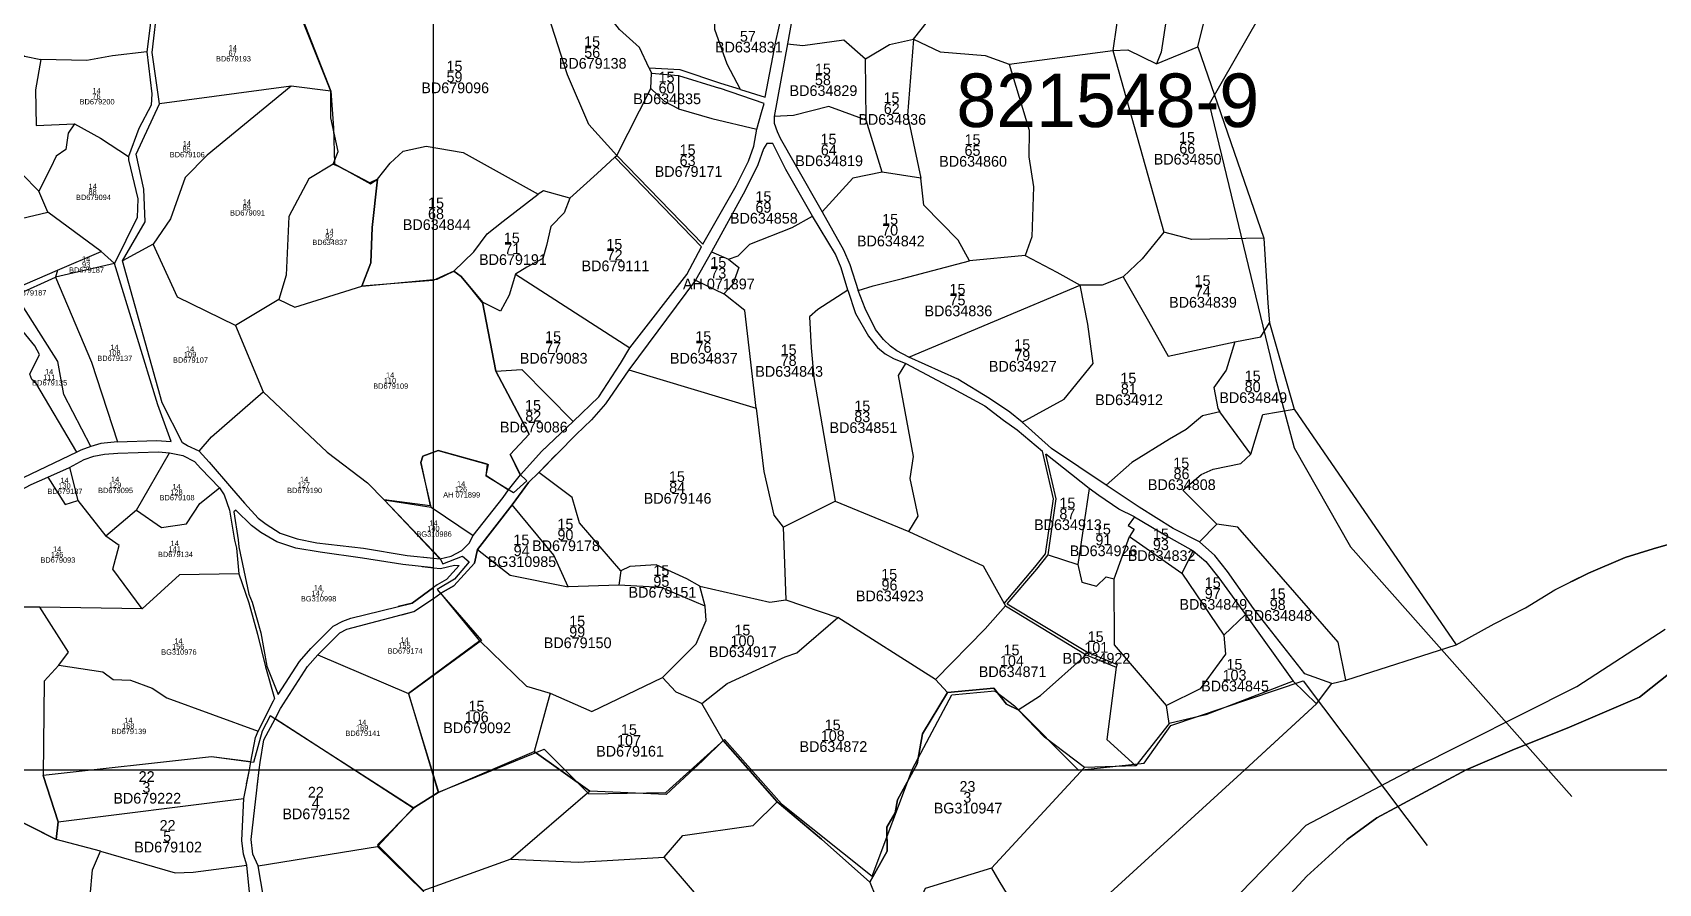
# Model space of a CAD drawing. Extents: x 547915 to 556085, y 1814738 to 1822008.
# Drawn here: x 549701 to 550914, y 1817915 to 1818551 of the extents above; entities that cross this region are included whole.
import ezdxf

# ---------------------------------------------------------------- set-up
doc = ezdxf.new("R2010")
doc.units = 0
for name, color, linetype in [('Level 10', 7, 'Continuous'), ('Level 20', 7, 'Continuous'), ('Level 23', 7, 'Continuous'), ('Level 32', 7, 'Continuous'), ('Level 34', 7, 'Continuous'), ('Level 40', 7, 'Continuous'), ('Level 54', 7, 'Continuous'), ('Level 55', 7, 'Continuous')]:
    doc.layers.add(name, color=color, linetype=linetype)

msp = doc.modelspace()

# ---------------------------------------------------------------- linework, layer by layer
at = {"layer": 'Level 10'}
for p, q in [((550358.3, 1818545.6), (550399, 1818597.1)), ((549923.4, 1818506.8), (549899, 1818567.9)), ((550429.7, 1818526.9), (550507.2, 1818537.1)), ((550507.2, 1818537.1), (550545.3, 1818401.5)), ((550539.7, 1818527.1), (550570.7, 1818539.9)), ((550570.7, 1818539.9), (550620, 1818397)), ((550323, 1818485.1), (550322.6, 1818530.9)), ((549893.8, 1818510.6), (549795.5, 1818497.4)), ((549923.4, 1818506.8), (549893.8, 1818510.6)), ((550162.3, 1818508.7), (550162.7, 1818520.2)), ((550183, 1818518.5), (550183, 1818493.5)), ((550137, 1818458.8), (550162.3, 1818508.7)), ((550334.9, 1818446.2), (550323, 1818485.1)), ((550363.9, 1818441.8), (550334.9, 1818446.2)), ((549712.3, 1818416.4), (549705.5, 1818432)), ((549752, 1818387), (549712.3, 1818416.4)), ((549790.9, 1818392.5), (549768, 1818380)), ((549762, 1818378), (549717.8, 1818367.9)), ((549719.5, 1818373.1), (549752, 1818387)), ((549752, 1818387), (549762, 1818378)), ((550207.5, 1818386.8), (550220.2, 1818381.4)), ((550441.7, 1818384.1), (550400.1, 1818380)), ((549688.4, 1818354.5), (549717.8, 1818367.9)), ((549719.5, 1818373.1), (549717.8, 1818367.9)), ((550061.2, 1818370.2), (550146.7, 1818315.1)), ((550195.7, 1818365.6), (550216.7, 1818355.5)), ((550355, 1818308.1), (550482.8, 1818361.8)), ((549884.5, 1818351.2), (549852.3, 1818331.8)), ((550036.6, 1818349.2), (550046.7, 1818297.7)), ((549852.3, 1818331.8), (549872.8, 1818282.3)), ((550624.1, 1818333.7), (550642.5, 1818269.4)), ((550146, 1818298.7), (550240.9, 1818270)), ((550610.2, 1818235.6), (550587, 1818267.2)), ((550642.5, 1818269.4), (550763.5, 1818093.3)), ((549778.3, 1818193.8), (549803.1, 1818236.6)), ((549728.4, 1818225.8), (549734.5, 1818201.2)), ((550489.4, 1818210), (550481.1, 1818153.4)), ((549734.5, 1818201.2), (549755.5, 1818174.5)), ((550004.9, 1818157.5), (549963.2, 1818201.6)), ((549963.2, 1818201.6), (549998.4, 1818196.2)), ((549998.4, 1818196.2), (550029.8, 1818174.9)), ((550261.1, 1818181.1), (550299.8, 1818200.6)), ((550299.8, 1818200.6), (550355, 1818177.9)), ((549778.3, 1818193.8), (549755.5, 1818174.5)), ((550584.8, 1818183.3), (550571.8, 1818170.2)), ((550261.1, 1818181.1), (550263.2, 1818126.8)), ((550508.2, 1818142.6), (550519.6, 1818174.3)), ((550519.6, 1818174.3), (550558.6, 1818146.8)), ((550458.9, 1818160.4), (550481.1, 1818153.4)), ((550567.2, 1818163.5), (550558.6, 1818146.8)), ((550139.8, 1818148.6), (550138.3, 1818137.8)), ((550558.6, 1818146.8), (550590, 1818100.4)), ((550138.3, 1818137.8), (550100.6, 1818136.7)), ((550202.9, 1818122.1), (550198.9, 1818137.2)), ((549706.1, 1818121.5), (549680, 1818121.4)), ((549782.7, 1818120.1), (549706.1, 1818121.5)), ((550034.7, 1818096.3), (550005.6, 1818131.8)), ((550263.2, 1818126.8), (550302, 1818113.8)), ((550374.9, 1818067.4), (550302, 1818113.8)), ((550590, 1818100.4), (550606.3, 1818116)), ((549913.7, 1818085.9), (549981.5, 1818056.9)), ((550374.9, 1818067.4), (550383.7, 1818057.6)), ((550087.1, 1818057.1), (550075.3, 1818013.5)), ((550216.2, 1818021.8), (550200.4, 1818049.5)), ((550549.2, 1818034.6), (550547.3, 1818047.9)), ((550549.2, 1818034.6), (550524.3, 1818003)), ((550416.6, 1817926.5), (550486.1, 1818001.6)), ((549720, 1817961), (549708.8, 1817995.8)), ((549720, 1817961), (549858.5, 1817978.6)), ((550116.7, 1817984), (550057.8, 1817933.1)), ((549667.1, 1817973.8), (549718.4, 1817948)), ((549718.4, 1817948), (549720, 1817961)), ((549718.4, 1817948), (549720, 1817961)), ((549751.6, 1817939.2), (549718.4, 1817948)), ((549869.1, 1817928.2), (549958.2, 1817942.7)), ((549992.2, 1817909.6), (549958.2, 1817942.7)), ((550057.8, 1817933.1), (549992.2, 1817909.6))]:
    msp.add_line(p, q, dxfattribs=at)
for points in [[(550504.6, 1818637.6), (550512, 1818624.5), (550508.6, 1818596), (550501.8, 1818577.1), (550509.3, 1818561.4), (550509.8, 1818556.2), (550507.2, 1818537.1)], [(549958.3, 1818441), (549952.6, 1818438.4), (549929, 1818450.9), (549925.2, 1818452.4), (549928.8, 1818461.7), (549923.4, 1818487), (549923.4, 1818506.8), (549899, 1818567.9), (549978.4, 1818582.3), (549959.2, 1818607.4)], [(550137, 1818458.8), (550116, 1818482), (550100, 1818519), (550086, 1818563), (550061, 1818600)], [(550568.7, 1818602.5), (550556.2, 1818595.8), (550552.3, 1818594.6), (550543.3, 1818536), (550539.7, 1818527.1)], [(550570.7, 1818539.9), (550575.9, 1818561.2), (550570.8, 1818573.4), (550578.8, 1818593.1), (550568.7, 1818602.5)], [(550229.3, 1818508), (550219.2, 1818527), (550210.1, 1818552.8), (550209.8, 1818591.9)], [(550161, 1818524.1), (550153.8, 1818539.4), (550138.8, 1818552.9), (550117.5, 1818580.4)], [(549666.7, 1818552.1), (549694.8, 1818532.9), (549706.9, 1818530.5)], [(549786, 1818536.2), (549760.4, 1818533.1), (549741.4, 1818529.7), (549706.9, 1818530.5)], [(550264.3, 1818542.1), (550275.8, 1818540.9), (550306.5, 1818545.1), (550322.6, 1818530.9)], [(550322.6, 1818530.9), (550340.4, 1818541.7), (550358.3, 1818545.6)], [(550358.3, 1818545.6), (550353.9, 1818489), (550363.9, 1818441.8)], [(550358.3, 1818545.6), (550378.4, 1818536.3), (550411.8, 1818533.4), (550429.7, 1818526.9)], [(550507.2, 1818537.1), (550518.4, 1818537.6), (550539.7, 1818527.1)], [(549706.9, 1818530.5), (549702.9, 1818507.8), (549703.4, 1818481.2), (549732.2, 1818482.4)], [(550429.7, 1818526.9), (550444.8, 1818477.8), (550444.5, 1818457.7), (550447.9, 1818435.3), (550446.6, 1818397.9), (550441.7, 1818384.1)], [(549893.8, 1818510.6), (549831.2, 1818459), (549814.7, 1818442.3), (549803.7, 1818411.5), (549790.9, 1818392.5)], [(549925.2, 1818452.4), (549928.8, 1818461.7), (549923.4, 1818487), (549923.4, 1818506.8)], [(550183, 1818493.5), (550172.4, 1818499.2), (550162.3, 1818508.7)], [(550183, 1818493.5), (550207.8, 1818486.4), (550241.5, 1818478.5)], [(550323, 1818485.1), (550295.1, 1818495.4), (550268.7, 1818488.7), (550254.3, 1818488)], [(549732.2, 1818482.4), (549727.3, 1818475.4), (549725.7, 1818463.3), (549718.4, 1818458.3), (549714.1, 1818449.4), (549705.5, 1818432)], [(549732.2, 1818482.4), (549751.4, 1818471.6), (549772.4, 1818458.1)], [(549666.2, 1818468.3), (549667.2, 1818463.4), (549676.6, 1818453.9), (549692.7, 1818445), (549705.5, 1818432)], [(549958.3, 1818441), (549967.6, 1818453), (549977.5, 1818462.1), (549994.7, 1818465.8), (550022.2, 1818461), (550078.2, 1818430)], [(549925.2, 1818452.4), (549907, 1818441.3), (549892.2, 1818413.3), (549890.1, 1818369.3), (549884.5, 1818351.2)], [(549925.2, 1818452.4), (549929, 1818450.9), (549952.6, 1818438.4), (549958.3, 1818441), (549954.3, 1818405.1), (549953.4, 1818378.6), (549946.5, 1818361.2)], [(550101.8, 1818426.9), (550122.2, 1818445.2), (550135.5, 1818457.5)], [(550015.2, 1818372.3), (549999.9, 1818365.4), (549977.4, 1818363.7), (549946.5, 1818361.2), (549953.4, 1818378.6), (549954.3, 1818405.1), (549958.3, 1818441)], [(550334.9, 1818446.2), (550313.2, 1818441.8), (550290.1, 1818416.7)], [(550400.1, 1818380), (550391.7, 1818395.5), (550366.2, 1818421.7), (550363.9, 1818441.8)], [(550015.2, 1818372.3), (550030.2, 1818386.9), (550040.2, 1818400.2), (550052.1, 1818409.7), (550078.2, 1818430)], [(550101.8, 1818426.9), (550097.6, 1818415.9), (550087.6, 1818405.8), (550084.5, 1818391.5), (550081.7, 1818381.9), (550069.8, 1818375.4), (550061.2, 1818370.2)], [(550101.8, 1818426.9), (550082.3, 1818432.4), (550078.2, 1818430)], [(549595, 1818396), (549657.4, 1818403.4), (549712.3, 1818416.4)], [(550220.2, 1818381.4), (550227.5, 1818383.7), (550236.1, 1818392.6), (550267.7, 1818404.9), (550282.9, 1818413.4)], [(550545.3, 1818401.5), (550529, 1818381.7), (550514.9, 1818368.2)], [(550620, 1818397), (550566.1, 1818395.9), (550545.3, 1818401.5)], [(549852.3, 1818331.8), (549809, 1818353), (549790.9, 1818392.5)], [(550620, 1818397), (550622.8, 1818348.4), (550624.1, 1818333.7)], [(550220.2, 1818381.4), (550227.9, 1818375.2), (550223.6, 1818362.7), (550216.7, 1818355.5)], [(550317.1, 1818358), (550328.3, 1818361.4), (550350.2, 1818367), (550400.1, 1818380)], [(550441.7, 1818384.1), (550465.4, 1818371.7), (550482.8, 1818361.8)], [(549678.3, 1818348.4), (549687.7, 1818359.4), (549719.5, 1818373.1)], [(549717.8, 1818367.9), (549744.7, 1818304.4), (549764.2, 1818244.8)], [(550064.9, 1818220.2), (550057.3, 1818235.5), (550071.4, 1818250.5), (550046.7, 1818297.7), (550036.6, 1818349.2), (550020.8, 1818368.5), (550015.2, 1818372.3), (549999.9, 1818365.4), (549977.4, 1818363.7), (549946.5, 1818361.2)], [(550015.2, 1818372.3), (550020.8, 1818368.5), (550036.6, 1818349.2)], [(550061.2, 1818370.2), (550056.6, 1818354.4), (550050.2, 1818342.4), (550036.6, 1818349.2)], [(550514.9, 1818368.2), (550499.3, 1818362), (550482.8, 1818361.8)], [(550514.9, 1818368.2), (550533.7, 1818334.9), (550548.6, 1818308.8), (550598.2, 1818319.6)], [(549744.4, 1818241.5), (549724.2, 1818280.3), (549719.7, 1818305), (549688.4, 1818354.5)], [(549884.5, 1818351.2), (549896.6, 1818345.5), (549946.5, 1818361.2)], [(550240.9, 1818270), (550232.4, 1818343), (550216.7, 1818355.5)], [(550309.4, 1818358.1), (550287, 1818343.8), (550280.8, 1818338.2), (550282, 1818315), (550284, 1818293), (550299.8, 1818200.6)], [(550439.4, 1818259.5), (550470.8, 1818276.8), (550492.4, 1818303.4), (550488.4, 1818332.7), (550482.8, 1818361.8)], [(549733.8, 1818237.2), (549703.2, 1818288.9), (549700.3, 1818291.5), (549698.7, 1818295.5), (549705.9, 1818310.1), (549702.5, 1818316.7), (549680.2, 1818344.1)], [(550598.2, 1818319.6), (550617.7, 1818323.2), (550624.1, 1818333.7)], [(550598.2, 1818319.6), (550591.9, 1818298.4), (550582.5, 1818285.5), (550585.5, 1818269.9), (550587, 1818267.2)], [(550355, 1818177.9), (550361.8, 1818189.4), (550355.9, 1818217.6), (550358.3, 1818233.9), (550347.1, 1818294.5), (550352.7, 1818303.4)], [(550046.7, 1818297.7), (550065.9, 1818299), (550104.3, 1818260.1)], [(550046.7, 1818297.7), (550071.4, 1818250.5), (550057.3, 1818235.5), (550064.9, 1818220.2)], [(549825.1, 1818237.9), (549834.3, 1818248.7), (549872.8, 1818282.3)], [(549872.8, 1818282.3), (549920.8, 1818237.1), (549950.7, 1818214.3), (549963.2, 1818201.6)], [(550240.9, 1818270), (550246.6, 1818222.7), (550254, 1818190.1), (550261.1, 1818181.1)], [(550587, 1818267.2), (550574, 1818264.3), (550561.8, 1818254.2), (550549.6, 1818246.9), (550521.3, 1818229.4), (550502.2, 1818212.5)], [(550610.2, 1818235.6), (550619.2, 1818265.3), (550642.5, 1818269.4)], [(549998.4, 1818196.2), (549990.5, 1818229.5), (549992.1, 1818234.1), (550003.5, 1818238.3), (550040.8, 1818228), (550039.2, 1818219.9), (550056, 1818209.1)], [(550584.8, 1818183.3), (550559.5, 1818208.8), (550573.2, 1818220.6), (550582.2, 1818224.4), (550602.8, 1818228.8), (550610.2, 1818235.6)], [(549712.1, 1818218.6), (549725, 1818198.1), (549734.5, 1818201.2)], [(550139.8, 1818148.6), (550109.1, 1818184.4), (550103.5, 1818203.2), (550078.6, 1818222.1)], [(549778.3, 1818193.8), (549797, 1818180.9), (549815.8, 1818183.7), (549825.6, 1818198.9), (549840.3, 1818210.5)], [(550100.6, 1818136.7), (550089.8, 1818160.2), (550058.7, 1818197.9)], [(550523.3, 1818189), (550518.6, 1818182.4), (550523.1, 1818179.6), (550519.6, 1818174.3)], [(550681.2, 1818067), (550675.4, 1818095.3), (550600.6, 1818181.2), (550584.8, 1818183.3)], [(549782.7, 1818120.1), (549760.8, 1818149.9), (549765.5, 1818167.5), (549755.5, 1818174.5)], [(550355, 1818177.9), (550410.3, 1818152.4), (550426, 1818124.2)], [(550032.9, 1818164.6), (550057.2, 1818145.3), (550100.6, 1818136.7)], [(549854.7, 1818146.4), (549810.5, 1818145.5), (549782.7, 1818120.1)], [(550198.9, 1818137.2), (550189.3, 1818142.6), (550166.3, 1818153), (550146.6, 1818151.8), (550139.8, 1818148.6)], [(550481.1, 1818153.4), (550484.1, 1818140), (550495.1, 1818137.2), (550502.1, 1818144), (550508.2, 1818142.6)], [(550202.9, 1818122.1), (550169.9, 1818136.2), (550138.3, 1818137.8)], [(550198.9, 1818137.2), (550251.2, 1818125.1), (550263.2, 1818126.8)], [(550547.3, 1818047.9), (550508.5, 1818093.2), (550508.2, 1818142.6)], [(549720.4, 1818078.1), (549727.6, 1818087.9), (549706.1, 1818121.5)], [(549981.5, 1818056.9), (550034.7, 1818096.3), (550005.6, 1818131.8)], [(550171.1, 1818069), (550196.1, 1818093.9), (550203.6, 1818111.4), (550202.9, 1818122.1)], [(550427, 1818122.3), (550411.9, 1818105.2), (550374.9, 1818067.4)], [(550200.4, 1818049.5), (550219.4, 1818064.4), (550262.5, 1818084.4), (550271.4, 1818087.4), (550302, 1818113.8)], [(550590, 1818100.4), (550591.4, 1818086.2), (550572.4, 1818060.3), (550547.3, 1818047.9)], [(550034.7, 1818096.3), (549981.5, 1818056.9), (550003.5, 1817983.1), (550075.3, 1818013.5)], [(550034.7, 1818096.3), (550069.6, 1818062.4), (550087.1, 1818057.1)], [(550436.4, 1818044.7), (550453.2, 1818055.5), (550487.3, 1818085.9)], [(549720.4, 1818078.1), (549709.4, 1818066.1), (549708.8, 1817995.8)], [(549720.4, 1818078.1), (549753.2, 1818073.2), (549761, 1818067.4), (549773.9, 1818066.9), (549790.1, 1818061), (549800.9, 1818053.6), (549869.1, 1818028.7)], [(550509.7, 1818076.7), (550502.8, 1818022.5), (550524.3, 1818003)], [(550087.1, 1818057.1), (550118.2, 1818043.4), (550171.1, 1818069)], [(550171.1, 1818069), (550181, 1818058.1), (550195.8, 1818051.6), (550200.4, 1818049.5)], [(550486.1, 1818001.6), (550456.1, 1818024.4), (550436.4, 1818044.7), (550427.8, 1818048.9), (550418.4, 1818060.9), (550383.7, 1818057.6), (550365.2, 1818026.8), (550361, 1818004.5), (550346.4, 1817977.6), (550344.8, 1817967.8), (550338.6, 1817957.2), (550338.8, 1817939.2), (550325.9, 1817916.1)], [(550383.7, 1818057.6), (550418.4, 1818060.9), (550427.8, 1818048.9), (550436.4, 1818044.7)], [(550641.8, 1818066.2), (550576.6, 1818041.1), (550549.2, 1818034.6), (550524.3, 1818003), (550486.1, 1818001.6)], [(550641.8, 1818066.2), (550576.6, 1818041.1), (550549.2, 1818034.6)], [(549981.5, 1818056.9), (550003.5, 1817983.1), (549985, 1817971.2), (549881.9, 1818038.1)], [(550216.2, 1818021.8), (550256.5, 1817976.1), (550289.8, 1817948.1), (550325.9, 1817916.1), (550338.8, 1817939.2), (550338.6, 1817957.2), (550344.8, 1817967.8), (550346.4, 1817977.6), (550361, 1818004.5), (550365.2, 1818026.8), (550383.7, 1818057.6)], [(549958.2, 1817942.7), (549985, 1817971.2), (549881.9, 1818038.1)], [(550524.3, 1818003), (550486.1, 1818001.6), (550456.1, 1818024.4), (550436.4, 1818044.7)], [(549992.2, 1817909.6), (549958.2, 1817942.7), (549985, 1817971.2), (550003.5, 1817983.1), (550075.3, 1818013.5), (550116.7, 1817984)], [(550216.2, 1818021.8), (550201, 1818007), (550173.8, 1817981.5), (550116.7, 1817984), (550075.3, 1818013.5)], [(550256.5, 1817976.1), (550216.2, 1818021.8), (550201, 1818007), (550173.8, 1817981.5), (550116.7, 1817984)], [(549863.8, 1818005.8), (549834.4, 1818009.5), (549708.8, 1817995.8)], [(549863.8, 1818005.8), (549834.4, 1818009.5), (549708.8, 1817995.8), (549720, 1817961)], [(550172.2, 1817934.7), (550186.2, 1817950.8), (550238.8, 1817958.4), (550256.5, 1817976.1)], [(550325.9, 1817916.1), (550289.8, 1817948.1), (550256.5, 1817976.1)], [(549620.8, 1817945.9), (549667.1, 1817973.8), (549718.4, 1817948)], [(549755.7, 1817839.5), (549750.8, 1817840.4), (549754.5, 1817883.7), (549743.9, 1817905.7), (549745.4, 1817925.1), (549751.6, 1817939.2)], [(549751.6, 1817939.2), (549807.3, 1817923.1), (549820.7, 1817923.5), (549860.7, 1817928.7)], [(550057.8, 1817933.1), (550108.3, 1817931), (550172.2, 1817934.7)], [(550232.3, 1817856.3), (550214.6, 1817885.3), (550172.2, 1817934.7)], [(550325.9, 1817916.1), (550334.2, 1817895), (550340.9, 1817885.1)], [(550416.6, 1817926.5), (550367, 1817911.3), (550358.2, 1817891.1), (550340.9, 1817885.1)], [(550416.6, 1817926.5), (550422, 1817917), (550433.9, 1817897.9), (550413.6, 1817838.4)]]:
    msp.add_lwpolyline(points, dxfattribs=at)
at = {"layer": 'Level 23'}
for p, q in [((550264.3, 1818542.1), (550254.3, 1818488)), ((550161, 1818524.1), (550162.7, 1818520.2)), ((550162.7, 1818520.2), (550183, 1818518.5)), ((550183, 1818518.5), (550213.6, 1818509)), ((550135.5, 1818457.5), (550137, 1818458.8)), ((550200.1, 1818390.6), (550135.5, 1818457.5)), ((550201.1, 1818392.5), (550137, 1818458.8)), ((550207.5, 1818386.8), (550195.7, 1818365.6)), ((550195.7, 1818365.6), (550146, 1818298.7)), ((550104.3, 1818260.1), (550123.6, 1818278.4)), ((549733.8, 1818237.2), (549688, 1818215.3)), ((550091.5, 1818235.1), (550078.6, 1818222.1)), ((550489.4, 1818210), (550457.2, 1818235.8)), ((549712.1, 1818218.6), (549728.4, 1818225.8)), ((550056, 1818209.1), (550064.9, 1818220.2)), ((550056, 1818209.1), (550064.9, 1818220.2)), ((550078.6, 1818222.1), (550071.1, 1818214.4)), ((550078.6, 1818222.1), (550071.1, 1818214.4)), ((550071.1, 1818214.4), (550058.7, 1818197.9)), ((550058.7, 1818197.9), (550032.9, 1818164.6)), ((549992.8, 1818158.7), (550000, 1818158)), ((550000, 1818158), (550004.9, 1818157.5)), ((550000, 1818158), (550004.9, 1818157.5)), ((549991.7, 1818151.8), (550000, 1818150.9)), ((550000, 1818128), (550005.6, 1818131.8)), ((550000, 1818128), (550005.6, 1818131.8)), ((550426, 1818124.2), (550427, 1818122.3)), ((550427, 1818122.3), (550487.3, 1818085.9)), ((550428.3, 1818123.9), (550488.2, 1818087.7)), ((550606.3, 1818116), (550641.8, 1818066.2)), ((550487.3, 1818085.9), (550509.7, 1818076.7)), ((550635, 1818075.7), (550641.8, 1818066.2)), ((550641.8, 1818066.2), (550659.3, 1818049.1)), ((550641.8, 1818066.2), (550659.3, 1818049.1)), ((550659.3, 1818049.1), (550670.7, 1818064.5)), ((549858.5, 1817978.6), (549862.7, 1818000)), ((549860.6, 1817989.4), (549862.7, 1818000)), ((549862.7, 1818000), (549863.8, 1818005.8)), ((549862.7, 1818000), (549863.8, 1818005.8)), ((549868.5, 1817987.3), (549870, 1818000)), ((549870, 1818000), (549870.6, 1818005.3)), ((549870, 1818000), (549870.6, 1818005.3)), ((549865.4, 1817883.2), (549860.7, 1817928.7))]:
    msp.add_line(p, q, dxfattribs=at)
for points in [[(550275.2, 1818606.9), (550269.9, 1818573), (550267.9, 1818561.6), (550264.3, 1818542.1)], [(549792.8, 1818598.8), (549791.2, 1818599.4), (549793.4, 1818589.4), (549792.1, 1818579.9), (549790.9, 1818573.8), (549786, 1818536.2)], [(549795.5, 1818497.4), (549790.1, 1818535.7), (549794.2, 1818572)], [(550229.3, 1818508), (550247.7, 1818502.4), (550255.7, 1818544), (550260.2, 1818563.7), (550262.1, 1818574.8)], [(549786, 1818536.2), (549789.8, 1818504.7), (549789.2, 1818496.4), (549780.2, 1818479), (549772.4, 1818458.1)], [(550229.3, 1818508), (550214.5, 1818512.6), (550184.1, 1818522.8), (550161, 1818524.1)], [(550241.5, 1818478.5), (550245, 1818490.8), (550246.8, 1818497.5), (550213.6, 1818509)], [(549768, 1818380), (549784.9, 1818409.2), (549783.9, 1818433.7), (549778.2, 1818459.8), (549795.5, 1818497.4)], [(550254.3, 1818488), (550254.3, 1818483), (550256.5, 1818476.8), (550258.8, 1818471.6), (550270, 1818452.1), (550290.1, 1818416.7)], [(550201.1, 1818392.5), (550226, 1818436.2), (550235.2, 1818454.6), (550239.3, 1818465.8), (550241.5, 1818478.5)], [(550282.9, 1818413.4), (550263, 1818448.2), (550253.3, 1818467.7), (550249, 1818467.8), (550246.4, 1818463.8), (550242.1, 1818451.7), (550232.7, 1818432.5), (550207.5, 1818386.8)], [(549772.4, 1818458.1), (549772.3, 1818455.4), (549779.3, 1818426.5), (549778.8, 1818412.5), (549762, 1818378)], [(550309.4, 1818358.1), (550304.4, 1818374.8), (550300.2, 1818385), (550282.9, 1818413.4)], [(550290.1, 1818416.7), (550306.1, 1818388.2), (550310.9, 1818377.4), (550317.1, 1818358)], [(550146.7, 1818315.1), (550189.2, 1818369.9), (550200.1, 1818390.6)], [(549764.2, 1818244.8), (549793.3, 1818245.9), (549804.3, 1818245.2), (549794.2, 1818272.5), (549762, 1818378)], [(549825.1, 1818237.9), (549816.5, 1818241.9), (549812.6, 1818244.2), (549797.6, 1818273.9), (549768, 1818380)], [(550309.4, 1818358.1), (550315.1, 1818340.7), (550324.8, 1818323.9), (550331.5, 1818315.3), (550337.3, 1818310.6), (550343.5, 1818307.1), (550352.7, 1818303.4)], [(550355, 1818308.1), (550346, 1818312.9), (550341.1, 1818316.4), (550336.1, 1818321.4), (550329.9, 1818328.9), (550322.4, 1818344.4), (550317.1, 1818358)], [(550123.6, 1818278.4), (550139.7, 1818303.4), (550146.7, 1818315.1)], [(550352.7, 1818303.4), (550387.7, 1818284.8), (550411.6, 1818271.9), (550425.6, 1818261), (550435.7, 1818253.8), (550454.7, 1818237.9)], [(550439.4, 1818259.5), (550430.3, 1818267), (550415, 1818277.3), (550391.6, 1818291.6), (550355, 1818308.1)], [(550146, 1818298.7), (550128.4, 1818273.2), (550118.1, 1818261.3), (550106.5, 1818250.3), (550078.6, 1818222.1)], [(550064.9, 1818220.2), (550080.9, 1818238), (550104.3, 1818260.1)], [(550502.2, 1818212.5), (550461.3, 1818239.9), (550439.4, 1818259.5)], [(549764.2, 1818244.8), (549751.8, 1818243.7), (549744.4, 1818241.5)], [(549728.4, 1818225.8), (549739.2, 1818231.6), (549746.5, 1818234.3), (549754.4, 1818235.8), (549764.5, 1818236.4), (549794.8, 1818237.4), (549803.1, 1818236.6)], [(549744.4, 1818241.5), (549736.7, 1818238.6), (549733.8, 1818237.2)], [(549803.1, 1818236.6), (549812.9, 1818234.6), (549821.6, 1818230.2), (549826.4, 1818225.1), (549840.3, 1818210.5)], [(549825.1, 1818237.9), (549832.6, 1818229.8), (549849.3, 1818210.3), (549859.1, 1818199), (549869.2, 1818187.8), (549875.1, 1818183.4), (549885.5, 1818176.6), (549898.2, 1818172.4), (549912.9, 1818169.5), (549947.7, 1818165.4), (549980.3, 1818160), (550000, 1818158)], [(550064.9, 1818220.2), (550080.9, 1818238), (550084.9, 1818241.7)], [(550457, 1818161.2), (550462.8, 1818202.2), (550454.7, 1818237.9)], [(550458.9, 1818160.4), (550464.8, 1818202.3), (550457.2, 1818235.8)], [(549676.9, 1818201.7), (549690.8, 1818208.4), (549699.8, 1818213.1), (549712.1, 1818218.6)], [(549840.3, 1818210.5), (549843.9, 1818205.4), (549847.7, 1818193.8), (549851.4, 1818171.5), (549852.9, 1818165.5), (549854.7, 1818146.4)], [(550005.6, 1818131.8), (550015.2, 1818137.4), (550030.6, 1818154.2), (550032.9, 1818164.6), (550058.7, 1818197.9), (550071.1, 1818214.4)], [(550029.8, 1818174.9), (550052.2, 1818203.2), (550056, 1818209.1)], [(550029.8, 1818174.9), (550052.2, 1818203.2), (550056, 1818209.1)], [(550523.3, 1818189), (550511.7, 1818194.7), (550496.8, 1818204.7), (550489.4, 1818210)], [(550571.8, 1818170.2), (550552.3, 1818180.2), (550526.9, 1818196.2), (550502.2, 1818212.5)], [(550000, 1818150.9), (549977.1, 1818153.3), (549947.1, 1818157.9), (549915.5, 1818162.6), (549897.4, 1818165.4), (549883.1, 1818170.1), (549871.1, 1818177.2), (549864.1, 1818182.5), (549852.5, 1818193.8), (549851, 1818192.7), (549854.3, 1818171.8), (549854.7, 1818166.5), (549862.1, 1818131.2), (549864.6, 1818125.1), (549871.2, 1818102.2), (549875.7, 1818077.4), (549884.2, 1818056.3), (549900.1, 1818080.9), (549908.6, 1818090.6), (549925.2, 1818107.2), (549932.4, 1818111), (549938.4, 1818113.2), (549984.2, 1818124.5), (550000, 1818136.2)], [(550523.3, 1818189), (550548.9, 1818173.7), (550567.2, 1818163.5)], [(550004.9, 1818157.5), (550013.3, 1818159.6), (550021.3, 1818163.8), (550026.7, 1818169.1), (550029.8, 1818174.9)], [(550004.9, 1818157.5), (550013.3, 1818159.6), (550021.3, 1818163.8), (550026.7, 1818169.1), (550029.8, 1818174.9)], [(550670.7, 1818064.5), (550650.6, 1818071.7), (550612.1, 1818120.4), (550592.8, 1818148.1), (550583.3, 1818160.1), (550571.8, 1818170.2)], [(550032.9, 1818164.6), (550030.6, 1818154.2), (550015.2, 1818137.4), (550005.6, 1818131.8)], [(550426, 1818124.2), (550448.9, 1818151.2), (550457, 1818161.2)], [(550428.3, 1818123.9), (550450.5, 1818149.9), (550458.9, 1818160.4)], [(550567.2, 1818163.5), (550576.7, 1818155.5), (550586.3, 1818143.3), (550606.3, 1818116)], [(549854.7, 1818146.4), (549862.2, 1818124.7), (549868.7, 1818101.2), (549874.7, 1818076.9), (549881.4, 1818053.1), (549869.1, 1818028.7)], [(550000, 1818150.9), (550005.4, 1818150.3), (550015.7, 1818152.7), (550019.3, 1818152.5), (550009.7, 1818142), (550002.8, 1818138.2), (550000, 1818136.2)], [(550000, 1818150.9), (550005.4, 1818150.3), (550015.7, 1818152.7), (550019.3, 1818152.5), (550009.7, 1818142), (550002.8, 1818138.2), (550000, 1818136.2)], [(550000, 1818136.2), (549984.2, 1818124.5), (549973.8, 1818122)], [(549913.7, 1818085.9), (549930.2, 1818102.3), (549935.4, 1818105.1), (549985.4, 1818118.1), (550000, 1818128)], [(549976.5, 1818115.8), (549985.4, 1818118.1), (550000, 1818128)], [(549881.9, 1818038.1), (549885.9, 1818045.6), (549906, 1818077.2), (549913.7, 1818085.9)], [(550488.2, 1818087.7), (550510.4, 1818078.6), (550509.7, 1818076.7)], [(550670.7, 1818064.5), (550650.6, 1818071.7), (550645, 1818078.7)], [(549863.8, 1818005.8), (549867.3, 1818024), (549869.1, 1818028.7), (549880.4, 1818051.1)], [(549870.6, 1818005.3), (549873.5, 1818022.4), (549881.9, 1818038.1)], [(549870.6, 1818005.3), (549873.5, 1818022.4), (549881.9, 1818038.1)], [(549881.9, 1818038.1), (549885.9, 1818045.6), (549887.4, 1818047.9)], [(549863.8, 1818005.8), (549867.3, 1818024), (549869.1, 1818028.7)], [(549869.1, 1817928.2), (549865.2, 1817936.9), (549863.9, 1817947.8), (549870, 1818000)], [(549860.7, 1817928.7), (549858.3, 1817936.8), (549857, 1817947.2), (549858.5, 1817978.6)], [(549890.1, 1817847), (549876.9, 1817882.9), (549869.1, 1817928.2)]]:
    msp.add_lwpolyline(points, dxfattribs=at)
at = {"layer": 'Level 32'}
for p, q in [((550681.2, 1818067), (550763.5, 1818093.3)), ((550681.2, 1818067), (550763.5, 1818093.3)), ((550659.3, 1818049.1), (550670.7, 1818064.5)), ((550670.7, 1818064.5), (550681.2, 1818067)), ((550670.7, 1818064.5), (550681.2, 1818067)), ((550605.7, 1818000), (550659.3, 1818049.1)), ((550624.8, 1818017.5), (550659.3, 1818049.1)), ((550605.7, 1818000), (550624.8, 1818017.5))]:
    msp.add_line(p, q, dxfattribs=at)
for points in [[(551200, 1818211.4), (551189.3, 1818207.1), (551140.8, 1818191.5), (551096.9, 1818171.4), (551049.2, 1818156.1), (551008.3, 1818136.6), (550972.8, 1818111.7), (550940.1, 1818085.8), (550900.3, 1818054.1), (550846.4, 1818031.1), (550807.1, 1818015.4), (550770.9, 1818000), (550704.2, 1817964), (550682.1, 1817947.9), (550651.9, 1817920.4), (550630.9, 1817897.5), (550608.4, 1817874.9), (550580.5, 1817848.1), (550559.1, 1817828.8), (550539.2, 1817811.7), (550525, 1817800)], [(550763.5, 1818093.3), (550791.9, 1818108.9), (550815.2, 1818120.8), (550837.2, 1818134.4), (550862.2, 1818146.7), (550889.7, 1818158.5), (550910.5, 1818164.9), (550945, 1818175), (550972.2, 1818185.5), (551002, 1818195.5), (551012.7, 1818200)], [(551000, 1818194.9), (550972.2, 1818185.5), (550945, 1818175), (550910.5, 1818164.9), (550889.7, 1818158.5), (550862.2, 1818146.7), (550848.6, 1818140)], [(550763.5, 1818093.3), (550791.9, 1818108.9), (550815.2, 1818120.8), (550837.2, 1818134.4), (550848.6, 1818140)], [(550630.9, 1817897.5), (550651.9, 1817920.4), (550682.1, 1817947.9), (550704.2, 1817964), (550770.9, 1818000), (550807.1, 1818015.4), (550846.4, 1818031.1), (550900.3, 1818054.1), (550940.1, 1818085.8)], [(550422.1, 1817800), (550431.4, 1817806.2), (550440.5, 1817819.3), (550448.5, 1817834.5), (550455.6, 1817843.1), (550474.2, 1817873.9), (550484.9, 1817889.7), (550505.3, 1817908), (550605.7, 1818000)], [(550431.4, 1817806.2), (550440.5, 1817819.3), (550448.5, 1817834.5), (550455.6, 1817843.1), (550474.2, 1817873.9), (550484.9, 1817889.7), (550505.3, 1817908), (550605.7, 1818000)]]:
    msp.add_lwpolyline(points, dxfattribs=at)
at = {"layer": 'Level 34'}
for points in [[(550832.4, 1818950.9), (550867.4, 1818915.6), (550881.4, 1818848.7), (550846.3, 1818760.8), (550811.2, 1818679.9), (550772.5, 1818627.2), (550670.6, 1818602.6), (550635.4, 1818595.5), (550579.2, 1818497.1), (550628.4, 1818293.1), (550642.5, 1818240.3), (550684.6, 1818166.5), (550849.8, 1817980.1)], [(549899.5, 1818567.8), (549923.4, 1818506.8), (549925.5, 1818479.5), (549926.2, 1818452.6), (549953.1, 1818437.6), (549958.3, 1818441), (549954.3, 1818405.1), (549953.4, 1818378.6), (549946.5, 1818361.2), (550002.9, 1818366.3), (550015.2, 1818372.3), (550020.8, 1818368.5), (550036.7, 1818348.5), (550046.7, 1818297.7), (550071.4, 1818250.5), (550057.3, 1818235.5), (550064.3, 1818221.1), (550069.7, 1818215.8), (550059.9, 1818206.9), (550039.4, 1818219.3), (550040.3, 1818228.2), (550003.5, 1818238.3), (549992.1, 1818234.1), (549990.5, 1818229.5), (549997.6, 1818197.1), (549963.2, 1818201.6), (550004.8, 1818157.9), (550007.1, 1818153.8), (550021.7, 1818159.5), (550026.7, 1818155.2), (550015.8, 1818142.4), (550002.8, 1818134.6), (550035.8, 1818096.4), (549981.4, 1818056.8), (550003.7, 1817983.2), (549985.4, 1817971.3), (549878.2, 1818040.3), (549872.1, 1818028.7), (549865.8, 1818005.5), (549834.4, 1818009.5), (549708.8, 1817995.8), (549720, 1817961), (549718.4, 1817948), (549667.1, 1817973.8)], [(550003.7, 1817983.2), (550082.8, 1818015.3), (550116.1, 1817981.9), (550173.4, 1817983), (550217.2, 1818022.6), (550259.8, 1817974.6), (550327.5, 1817920.4), (550357.7, 1818000.7), (550386.9, 1818055.9), (550419.2, 1818059), (550433.7, 1818047.6), (550481.6, 1817999.6), (550530.6, 1818004.9), (550550.4, 1818033), (550649.3, 1818066.3), (550741.9, 1817943.4)], [(549985.4, 1817971.3), (549958.3, 1817943.9), (549992.3, 1817909.9), (550000.5, 1817849), (550004, 1817797.4), (550029.8, 1817776.3), (549972.4, 1817752.8), (549999.3, 1817716.5), (550025.1, 1817700.1), (550066.1, 1817704.8), (550081.3, 1817725.9), (550163.3, 1817609.8), (550070.8, 1817606.3), (550015.7, 1817588.7), (549991.1, 1817561.7), (549950.1, 1817521.9), (549903.2, 1817452.7), (549820.1, 1817328.4)]]:
    msp.add_lwpolyline(points, dxfattribs=at)
at = {"layer": 'Level 40'}
msp.add_lwpolyline([(550998.9, 1817231.8), (550870.4, 1817325.6), (550717.6, 1817408.2), (550603.3, 1817477.3), (550482.1, 1817528.3), (550409.1, 1817570.5), (550388.9, 1817607.2), (550387.1, 1817635.2), (550392.7, 1817676.9), (550415.5, 1817732.1), (550484.8, 1817793.6), (550541.5, 1817840.5), (550578.4, 1817883.2), (550651.4, 1817958.6), (550729.8, 1818000), (550853.5, 1818062.1), (550919.4, 1818104.9)], dxfattribs=at)
at = {"layer": 'Level 54'}
for p, q in [((550000, 1816000), (550000, 1821000)), ((548000, 1818000), (552000, 1818000))]:
    msp.add_line(p, q, dxfattribs=at)

# ---------------------------------------------------------------- texts
at = {"layer": 'Level 20'}
for s, height, p in [('15', 8, (550112.5, 1818539.8)), ('15', 8, (550112.5, 1818539.8)), ('57', 8, (550228.8, 1818543.8)), ('57', 8, (550228.8, 1818543.8)), ('67', 4, (549847, 1818533.1)), ('14', 4, (549847.2, 1818537.2)), ('56', 8, (550112.6, 1818531.7)), ('56', 8, (550112.6, 1818531.7)), ('BD634831', 8, (550210.2, 1818535.7)), ('BD634831', 8, (550210.2, 1818535.7)), ('BD679193', 4, (549837.7, 1818529)), ('15', 8, (550009.8, 1818521.5)), ('15', 8, (550009.8, 1818521.5)), ('BD679138', 8, (550093.6, 1818523.6)), ('BD679138', 8, (550093.6, 1818523.6)), ('15', 8, (550284.8, 1818519.4)), ('15', 8, (550284.8, 1818519.4)), ('BD679096', 8, (549991, 1818505.3)), ('BD679096', 8, (549991, 1818505.3)), ('59', 8, (550009.8, 1818513.4)), ('59', 8, (550009.8, 1818513.4)), ('60', 8, (550168.1, 1818505.2)), ('15', 8, (550168.1, 1818513.3)), ('BD634829', 8, (550265.9, 1818503.2)), ('BD634829', 8, (550265.9, 1818503.2)), ('58', 8, (550284.8, 1818511.3)), ('58', 8, (550284.8, 1818511.3)), ('BD679200', 4, (549735.9, 1818496.9)), ('76', 4, (549745.4, 1818501)), ('14', 4, (549745.5, 1818505.1)), ('BD634835', 8, (550149.2, 1818497.1)), ('62', 8, (550336.2, 1818489.8)), ('15', 8, (550336, 1818497.9)), ('BD634836', 8, (550317.2, 1818481.7)), ('15', 8, (550289, 1818467)), ('15', 8, (550289, 1818467)), ('15', 8, (550396.5, 1818466.6)), ('15', 8, (550556.6, 1818468.2)), ('BD679106', 4, (549803.2, 1818457.4)), ('85', 4, (549812.7, 1818461.5)), ('14', 4, (549812.9, 1818465.6)), ('15', 8, (550183.8, 1818459)), ('15', 8, (550183.8, 1818459)), ('64', 8, (550289.2, 1818458.9)), ('64', 8, (550289.2, 1818458.9)), ('65', 8, (550396.5, 1818458.5)), ('66', 8, (550556.8, 1818460.1)), ('BD679171', 8, (550165.2, 1818442.8)), ('BD679171', 8, (550165.2, 1818442.8)), ('63', 8, (550183.8, 1818450.9)), ('63', 8, (550183.8, 1818450.9)), ('BD634819', 8, (550270.1, 1818450.8)), ('BD634819', 8, (550270.1, 1818450.8)), ('BD634860', 8, (550377.6, 1818450.4)), ('BD634850', 8, (550537.7, 1818452)), ('14', 4, (549742.6, 1818433.7)), ('BD679094', 4, (549733.2, 1818425.5)), ('88', 4, (549742.5, 1818429.6)), ('14', 4, (549857.7, 1818422.1)), ('15', 8, (549996, 1818419.3)), ('15', 8, (550240.4, 1818424.1)), ('15', 8, (550240.4, 1818424.1)), ('BD679091', 4, (549848.2, 1818413.9)), ('89', 4, (549857.6, 1818418)), ('68', 8, (549996, 1818411.2)), ('BD634858', 8, (550221.4, 1818407.9)), ('BD634858', 8, (550221.4, 1818407.9)), ('69', 8, (550240.4, 1818416)), ('69', 8, (550240.4, 1818416)), ('15', 8, (550335, 1818407.1)), ('15', 8, (550335, 1818407.1)), ('14', 4, (549919.3, 1818400.1)), ('BD634844', 8, (549977.2, 1818403.1)), ('15', 8, (550052.6, 1818393.2)), ('70', 8, (550335, 1818399)), ('70', 8, (550335, 1818399)), ('BD634837', 4, (549909.6, 1818391.9)), ('92', 4, (549919.2, 1818396)), ('71', 8, (550053, 1818385.1)), ('72', 8, (550129.3, 1818380.4)), ('72', 8, (550129.3, 1818380.4)), ('15', 8, (550129.1, 1818388.5)), ('15', 8, (550129.1, 1818388.5)), ('BD634842', 8, (550316.2, 1818390.9)), ('BD634842', 8, (550316.2, 1818390.9)), ('93', 4, (549737.7, 1818375.3)), ('14', 4, (549737.7, 1818379.4)), ('BD679191', 8, (550034.1, 1818377)), ('BD679111', 8, (550110.6, 1818372.3)), ('BD679111', 8, (550110.6, 1818372.3)), ('15', 8, (550206.7, 1818375)), ('BD679187', 4, (549728, 1818371.2)), ('AH 071897', 8, (550186.3, 1818358.8)), ('73', 8, (550206.7, 1818366.9)), ('15', 8, (550568.2, 1818361.3)), ('BD679187', 4, (549685, 1818354.2)), ('75', 8, (550385.3, 1818346.8)), ('15', 8, (550385.3, 1818354.9)), ('BD634839', 8, (550549.2, 1818345.1)), ('74', 8, (550568.4, 1818353.2)), ('BD634836', 8, (550366.6, 1818338.7)), ('15', 8, (550083.4, 1818319.5)), ('15', 8, (550083.4, 1818319.5)), ('15', 8, (550195.5, 1818319.5)), ('14', 4, (549758.9, 1818313.5)), ('14', 4, (549758.9, 1818313.5)), ('14', 4, (549815.3, 1818312.2)), ('14', 4, (549815.3, 1818312.2)), ('77', 8, (550083.4, 1818311.4)), ('77', 8, (550083.4, 1818311.4)), ('76', 8, (550195.7, 1818311.4)), ('15', 8, (550259.2, 1818309.7)), ('15', 8, (550259.2, 1818309.7)), ('15', 8, (550433.6, 1818313.5)), ('BD679137', 4, (549749.1, 1818305.3)), ('BD679137', 4, (549749.1, 1818305.3)), ('108', 4, (549757.3, 1818309.4)), ('108', 4, (549757.3, 1818309.4)), ('BD679107', 4, (549805.6, 1818304)), ('BD679107', 4, (549805.6, 1818304)), ('109', 4, (549813.8, 1818308.1)), ('109', 4, (549813.8, 1818308.1)), ('BD679083', 8, (550064.5, 1818303.3)), ('BD679083', 8, (550064.5, 1818303.3)), ('BD634837', 8, (550176.6, 1818303.3)), ('78', 8, (550259.2, 1818301.6)), ('78', 8, (550259.2, 1818301.6)), ('BD634927', 8, (550414.7, 1818297.3)), ('79', 8, (550433.6, 1818305.4)), ('BD679135', 4, (549700.5, 1818287)), ('BD679135', 4, (549700.5, 1818287)), ('111', 4, (549708.7, 1818291.1)), ('111', 4, (549708.7, 1818291.1)), ('14', 4, (549710.1, 1818295.2)), ('14', 4, (549710.1, 1818295.2)), ('110', 4, (549963, 1818288.6)), ('110', 4, (549963, 1818288.6)), ('14', 4, (549964.6, 1818292.7)), ('14', 4, (549964.6, 1818292.7)), ('BD634843', 8, (550240.3, 1818293.5)), ('BD634843', 8, (550240.3, 1818293.5)), ('15', 8, (550512.8, 1818288.5)), ('15', 8, (550512.8, 1818288.5)), ('15', 8, (550605.6, 1818290.1)), ('BD679109', 4, (549955.1, 1818284.5)), ('BD679109', 4, (549955.1, 1818284.5)), ('BD634912', 8, (550494, 1818272.3)), ('BD634912', 8, (550494, 1818272.3)), ('81', 8, (550513.2, 1818280.4)), ('81', 8, (550513.2, 1818280.4)), ('BD634849', 8, (550586.7, 1818273.9)), ('80', 8, (550605.6, 1818282)), ('82', 8, (550068.6, 1818260)), ('82', 8, (550068.6, 1818260)), ('15', 8, (550068.4, 1818268.1)), ('15', 8, (550068.4, 1818268.1)), ('83', 8, (550314.2, 1818259.6)), ('83', 8, (550314.2, 1818259.6)), ('15', 8, (550314.2, 1818267.7)), ('15', 8, (550314.2, 1818267.7)), ('BD679086', 8, (550049.7, 1818251.9)), ('BD679086', 8, (550049.7, 1818251.9)), ('BD634851', 8, (550295.7, 1818251.5)), ('BD634851', 8, (550295.7, 1818251.5)), ('15', 8, (550552.3, 1818225.1)), ('15', 8, (550552.3, 1818225.1)), ('14', 4, (549759.3, 1818214.8)), ('14', 4, (549759.3, 1818214.8)), ('14', 4, (549900.4, 1818214.8)), ('14', 4, (549900.4, 1818214.8)), ('15', 8, (550175.8, 1818214.9)), ('15', 8, (550175.8, 1818214.9)), ('86', 8, (550552.5, 1818217)), ('86', 8, (550552.5, 1818217)), ('BD679187', 4, (549711.9, 1818205.9)), ('130', 4, (549720, 1818210)), ('14', 4, (549721.6, 1818214.1)), ('BD679095', 4, (549749.7, 1818206.6)), ('BD679095', 4, (549749.7, 1818206.6)), ('129', 4, (549757.8, 1818210.7)), ('129', 4, (549757.8, 1818210.7)), ('128', 4, (549803.6, 1818205.3)), ('14', 4, (549805.2, 1818209.4)), ('BD679190', 4, (549890.8, 1818206.6)), ('BD679190', 4, (549890.8, 1818206.6)), ('127', 4, (549898.7, 1818210.7)), ('127', 4, (549898.7, 1818210.7)), ('AH 071899', 4, (550007.3, 1818203.3)), ('126', 4, (550016, 1818207.4)), ('14', 4, (550017.6, 1818211.5)), ('BD679146', 8, (550157, 1818198.7)), ('BD679146', 8, (550157, 1818198.7)), ('84', 8, (550176, 1818206.8)), ('84', 8, (550176, 1818206.8)), ('BD634808', 8, (550533.4, 1818208.9)), ('BD634808', 8, (550533.4, 1818208.9)), ('BD679108', 4, (549795.6, 1818201.2)), ('87', 8, (550467.3, 1818187.1)), ('15', 8, (550467.3, 1818195.2)), ('140', 4, (549995.4, 1818178.1)), ('14', 4, (549997, 1818182.2)), ('15', 8, (550092.6, 1818179.5)), ('15', 8, (550092.6, 1818179.5)), ('BD634913', 8, (550448.4, 1818179)), ('15', 8, (550493.8, 1818175.7)), ('15', 8, (550493.8, 1818175.7)), ('14', 4, (549803.8, 1818167)), ('BG310986', 4, (549987.3, 1818174)), ('15', 8, (550059.7, 1818167.6)), ('15', 8, (550059.7, 1818167.6)), ('BD679178', 8, (550073.7, 1818163.3)), ('BD679178', 8, (550073.7, 1818163.3)), ('90', 8, (550092.6, 1818171.4)), ('90', 8, (550092.6, 1818171.4)), ('91', 8, (550494.2, 1818167.6)), ('91', 8, (550494.2, 1818167.6)), ('93', 8, (550537.1, 1818164)), ('15', 8, (550537.1, 1818172.1)), ('BD679093', 4, (549706.6, 1818154.6)), ('BD679093', 4, (549706.6, 1818154.6)), ('146', 4, (549714.5, 1818158.7)), ('146', 4, (549714.5, 1818158.7)), ('14', 4, (549716.1, 1818162.8)), ('14', 4, (549716.1, 1818162.8)), ('BD679134', 4, (549794.4, 1818158.8)), ('141', 4, (549802.3, 1818162.9)), ('BG310985', 8, (550040.5, 1818151.4)), ('BG310985', 8, (550040.5, 1818151.4)), ('94', 8, (550059.9, 1818159.5)), ('94', 8, (550059.9, 1818159.5)), ('BD634926', 8, (550475, 1818159.5)), ('BD634926', 8, (550475, 1818159.5)), ('BD634832', 8, (550518.3, 1818155.9)), ('15', 8, (550164.2, 1818144.7)), ('15', 8, (550334.3, 1818142)), ('147', 4, (549909.1, 1818129.8)), ('14', 4, (549910.8, 1818133.9)), ('BD679151', 8, (550145.7, 1818128.5)), ('95', 8, (550164.2, 1818136.6)), ('BD634923', 8, (550315.4, 1818125.8)), ('96', 8, (550334.5, 1818133.9)), ('97', 8, (550575.8, 1818127.6)), ('15', 8, (550575.8, 1818135.7)), ('15', 8, (550624.3, 1818127.4)), ('15', 8, (550624.3, 1818127.4)), ('BG310998', 4, (549901.1, 1818125.7)), ('BD634849', 8, (550556.9, 1818119.5)), ('98', 8, (550624.3, 1818119.3)), ('98', 8, (550624.3, 1818119.3)), ('15', 8, (550101.4, 1818107)), ('15', 8, (550101.4, 1818107)), ('BD634848', 8, (550605.3, 1818111.2)), ('BD634848', 8, (550605.3, 1818111.2)), ('14', 4, (549806.6, 1818094.1)), ('14', 4, (549975.4, 1818094.9)), ('14', 4, (549975.4, 1818094.9)), ('BD679150', 8, (550082.4, 1818090.8)), ('BD679150', 8, (550082.4, 1818090.8)), ('99', 8, (550101.4, 1818098.9)), ('99', 8, (550101.4, 1818098.9)), ('100', 8, (550221.8, 1818092.2)), ('15', 8, (550224.7, 1818100.3)), ('15', 8, (550488.4, 1818095.4)), ('15', 8, (550488.4, 1818095.4)), ('BG310976', 4, (549796.8, 1818085.9)), ('156', 4, (549804.9, 1818090)), ('BD679174', 4, (549965.9, 1818086.7)), ('BD679174', 4, (549965.9, 1818086.7)), ('155', 4, (549973.8, 1818090.8)), ('155', 4, (549973.8, 1818090.8)), ('BD634917', 8, (550205.7, 1818084.1)), ('104', 8, (550422.9, 1818077.3)), ('104', 8, (550422.9, 1818077.3)), ('15', 8, (550425.6, 1818085.4)), ('15', 8, (550425.6, 1818085.4)), ('BD634922', 8, (550469.7, 1818079.2)), ('BD634922', 8, (550469.7, 1818079.2)), ('101', 8, (550485.9, 1818087.3)), ('101', 8, (550485.9, 1818087.3)), ('BD634871', 8, (550407.1, 1818069.2)), ('BD634871', 8, (550407.1, 1818069.2)), ('103', 8, (550589.1, 1818066.6)), ('103', 8, (550589.1, 1818066.6)), ('15', 8, (550592, 1818074.7)), ('15', 8, (550592, 1818074.7)), ('BD634845', 8, (550573.1, 1818058.5)), ('BD634845', 8, (550573.1, 1818058.5)), ('15', 8, (550026.2, 1818043.5)), ('14', 4, (549769.2, 1818034.8)), ('14', 4, (549769.2, 1818034.8)), ('14', 4, (549943.8, 1818033.4)), ('14', 4, (549943.8, 1818033.4)), ('106', 8, (550023.4, 1818035.4)), ('15', 8, (550292.1, 1818029.5)), ('BD679139', 4, (549759.6, 1818026.6)), ('BD679139', 4, (549759.6, 1818026.6)), ('168', 4, (549767.6, 1818030.7)), ('168', 4, (549767.6, 1818030.7)), ('BD679141', 4, (549934.3, 1818025.2)), ('BD679141', 4, (549934.3, 1818025.2)), ('169', 4, (549942.2, 1818029.3)), ('169', 4, (549942.2, 1818029.3)), ('BD679092', 8, (550007.4, 1818027.3)), ('107', 8, (550137.1, 1818017.9)), ('15', 8, (550140, 1818026)), ('108', 8, (550289.2, 1818021.4)), ('BD679161', 8, (550121.5, 1818009.8)), ('BD634872', 8, (550273.3, 1818013.3)), ('22', 8, (549780, 1817990.9)), ('22', 8, (549780, 1817990.9)), ('3', 8, (549782.8, 1817982.8)), ('3', 8, (549782.8, 1817982.8)), ('23', 8, (550392.7, 1817983.5)), ('BD679222', 8, (549761.1, 1817974.7)), ('BD679222', 8, (549761.1, 1817974.7)), ('22', 8, (549906.3, 1817979.2)), ('22', 8, (549906.3, 1817979.2)), ('4', 8, (549909.2, 1817971.1)), ('4', 8, (549909.2, 1817971.1)), ('3', 8, (550395.6, 1817975.4)), ('BD679152', 8, (549887.3, 1817963)), ('BD679152', 8, (549887.3, 1817963)), ('BG310947', 8, (550373.5, 1817967.3)), ('22', 8, (549795.6, 1817954.4)), ('22', 8, (549795.6, 1817954.4)), ('5', 8, (549798.3, 1817946.3)), ('5', 8, (549798.3, 1817946.3)), ('BD679102', 8, (549776.7, 1817938.2)), ('BD679102', 8, (549776.7, 1817938.2))]:
    msp.add_text(s, height=height, dxfattribs=at).set_placement(p)
at = {"layer": 'Level 55'}
msp.add_text('821548-9', height=40, dxfattribs=at).set_placement((550390.4, 1818480))

doc.saveas('drawing.dxf')
